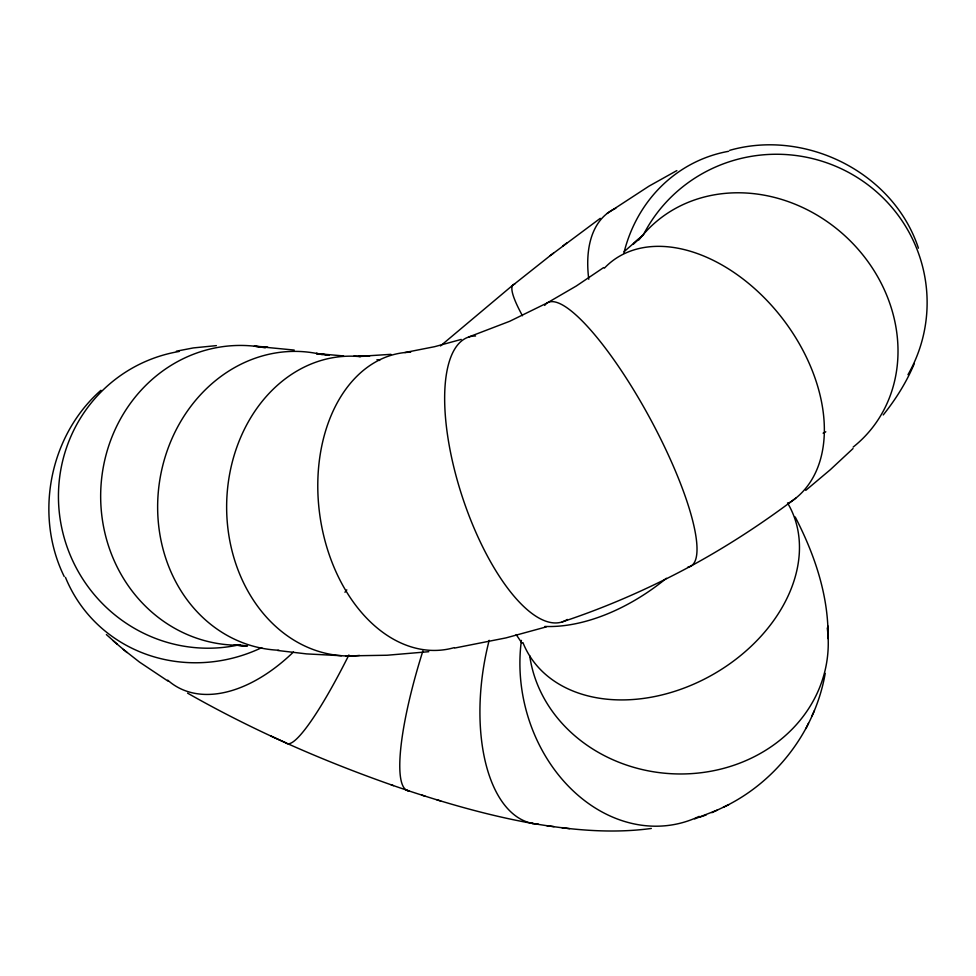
<?xml version="1.0" encoding="UTF-8"?>
<svg xmlns="http://www.w3.org/2000/svg" width="976" height="976" viewBox="0 0 976 976"><rect width="100%" height="100%" fill="white"/><g stroke="black" fill="none" stroke-linecap="round" stroke-linejoin="round"><path stroke-width="1.46" d="M828.063 636.401C828.319 594.494 814.301 553.831 795.208 516.975M825.208 673.391C815.192 730.975 775.993 782.227 723.253 807.298M914.341 363.487C906.606 382.067 895.797 399.257 883.243 414.946M805.944 728.56L808.47 723.253M811.898 715.969L814.411 710.662M100.931 390.302C49.434 435.528 34.038 515.108 64.209 576.511M638.438 239.193L633.375 244.024L642.159 235.85L624.189 251.588M853.024 448.557L830.283 469.737L805.725 490.391M440.469 345.943L512.9 285.09M512.607 285.468L550.293 255.578L600.24 218.356M550.293 255.578L553.551 253.101M562.823 245.989L566.69 243.036M795.745 498.187C762.354 523.404 727.218 546.353 690.435 566.312M603.607 267.583L576.279 286.017L548.024 302.45M607.17 213.439L649.016 186.135L676.844 170.593M547.243 302.902L509.728 321.275L468.651 337.013M691.228 565.86C649.931 588.174 606.804 607.145 562.225 621.883M694.68 818.901L717.311 810.08M711.882 812.679L728.828 804.639M700.048 817.046L706.124 815.009M461.221 339.428L434.662 346.675L404.881 352.543M546.34 626.873L505.958 637.901L454.755 648.027M729.706 150.328C805.59 128.71 893.552 172.471 918.428 248.172M176.388 351.189L193.321 347.92L216.367 345.626M651.321 828.453C611.464 833.87 570.984 829.99 531.53 823.232M428.793 651.7L387.082 655.238L345.565 655.933M390.912 354.337L358.839 356.399L369.587 356.155L353.715 356.216M341.393 655.713L306.562 653.896L277.672 650.48M255.517 346.321L294.215 350.067M237.205 645.234L247.501 645.868L234.094 645.002L245.452 646.124M254.26 346.212L267.668 347.078M343.589 355.947L316.358 353.532L329.241 355.24L316.456 353.434M546.743 825.684L554.051 826.648M561.773 827.624L569.63 828.673M533.079 823.549C490.05 815.887 447.923 803.846 406.467 790.109M436.833 799.771L440.725 800.991M421.656 795.062L424.999 796.111M187.575 693.143C253.052 730.414 322.385 760.743 393.462 785.619M391.217 784.875L409.164 790.975M270.889 736.002L286.066 742.907M168.055 681.15L139.483 662.082L123.33 649.406M106.372 634.559L117.181 644.16M113.228 640.829L127.039 652.529M516.17 634.571L521.916 643.099M828.075 626.128L828.124 638.646M278.916 650.248A149.914 131.26 -81 0 1 159.442 482.303A149.914 131.26 -81 0 1 322.263 354.691M240.377 645.221A149.914 138.885 -87.7 0 1 101.223 482.766A149.914 138.885 -87.7 0 1 265.277 347.859M346.809 589.87A149.914 138.885 -87.7 0 1 344.955 592.261M239.449 644.758A149.914 146.607 65.9 0 1 61.561 527.003A149.914 146.607 65.9 0 1 179.169 351.47M261.763 647.625A149.914 142.313 -35.3 0 1 65.465 577.365M293.434 652.017A149.914 90.268 -58.7 0 1 167.713 680.15M348.908 654.957A149.914 21.313 -65.9 0 1 286.005 742.846M409.286 790.987A149.914 29.951 -71.5 0 1 422.913 650.87M538.301 824.11A149.914 75.933 -80 0 1 489.183 640.317M699.182 816.375A149.914 121.976 75.8 0 1 570.631 788.425A149.914 121.976 75.8 0 1 521.416 640.415M827.27 627.983A149.914 132.651 3.5 0 1 696.278 773.248A149.914 132.651 3.5 0 1 529.7 655.689M787.522 502.957A149.914 110.312 -29.6 0 1 707.222 677.649A149.914 110.312 -29.6 0 1 522.941 642.611M666.388 578.28A149.914 90.512 -39.2 0 1 544.84 626.446M522.453 315.748A149.914 20.63 50.9 0 1 514.73 284.126M588.772 279.27A149.914 77.848 55.3 0 1 615.795 208.278M623.835 253.309A149.914 137.933 69.7 0 1 728.706 151.28M825.794 431.807A149.914 137.933 69.7 0 1 823.11 433.173M643.062 235.448A149.914 147.486 9.9 0 1 847.266 171.727A149.914 147.486 9.9 0 1 907.985 374.686M638.951 239.889A149.914 131.797 42.7 0 1 848.412 239.083A149.914 131.797 42.7 0 1 853.146 447.093M604.376 268.168A149.914 100.186 52.6 0 1 781.849 317.737A149.914 100.186 52.6 0 1 787.644 503.775M544.718 305.39A149.914 34.697 61.5 0 1 648.54 415.654A149.914 34.697 61.5 0 1 687.934 567.093M567.312 619.455A149.914 55.9 71.8 0 1 461.685 494.905A149.914 55.9 71.8 0 1 475.568 335.988M454.279 647.625A149.914 104.334 81.8 0 1 320.091 517.012A149.914 104.334 81.8 0 1 410.664 352.19M359.485 655.433A149.914 123 -89.1 0 1 226.639 506.337A149.914 123 -89.1 0 1 360.62 356.679M376.956 359.693A149.914 123 -89.1 0 1 379.664 360.461"/></g></svg>
